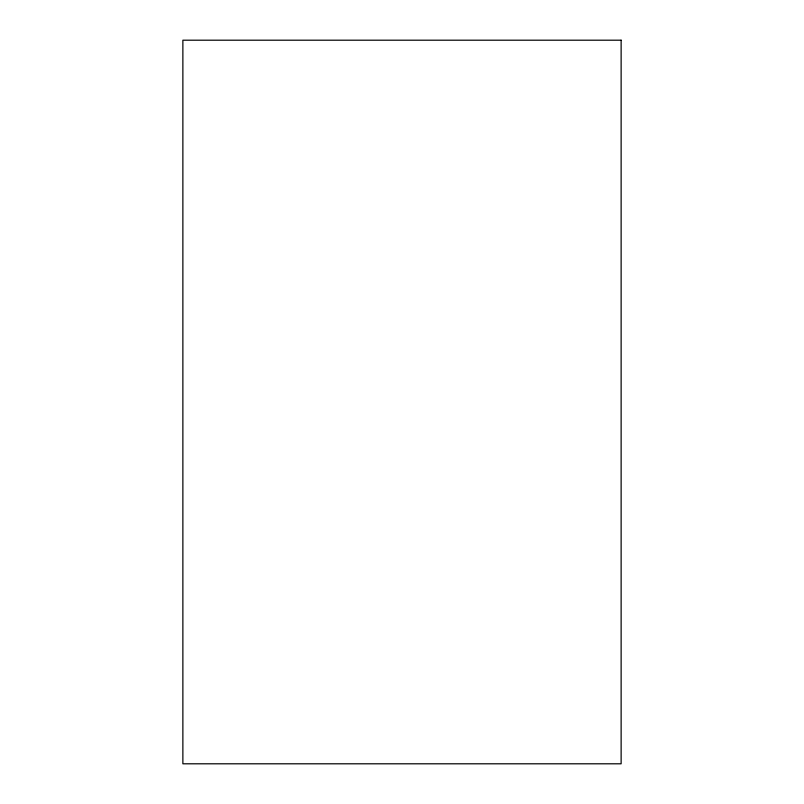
<?xml version="1.0" encoding="UTF-8"?>
<svg xmlns="http://www.w3.org/2000/svg" width="804" height="804" viewBox="0 0 804 804"><rect width="100%" height="100%" fill="white"/><g stroke="black" fill="none" stroke-linecap="round" stroke-linejoin="round"><path stroke-width="1.21" d="M621.13 40.2L182.87 40.2L182.87 763.8L621.13 763.8L621.13 40.2"/></g></svg>
